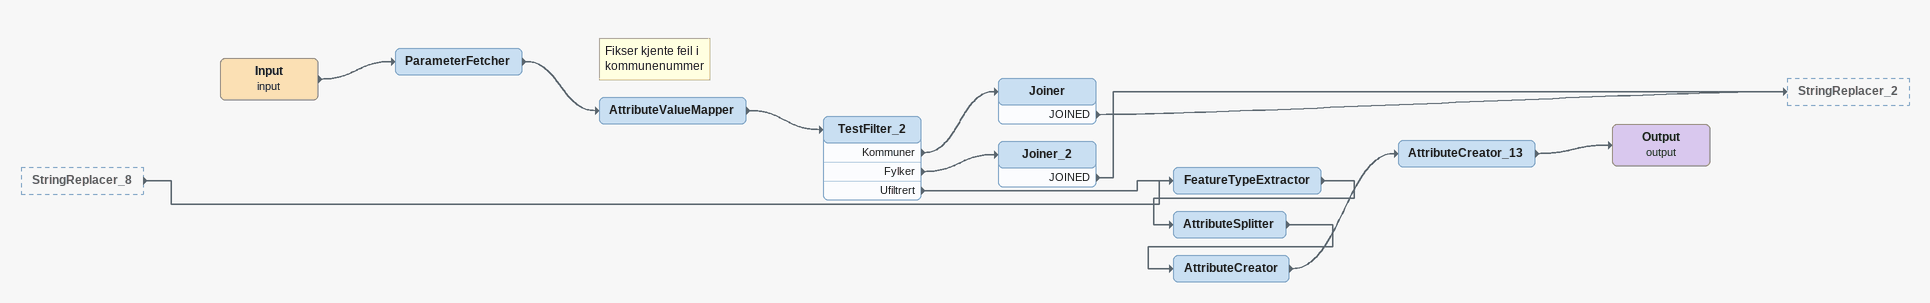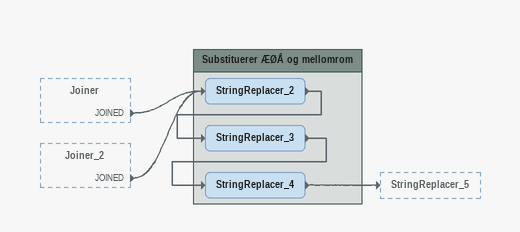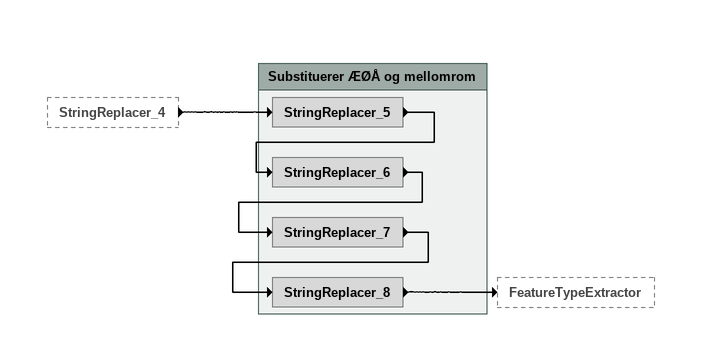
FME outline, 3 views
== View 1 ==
StringReplacer_8 [outside]
    -> FeatureTypeExtractor
Input (input)
    -> ParameterFetcher
ParameterFetcher
    -> AttributeValueMapper
Note: Fikser kjente feil i kommunenummer
AttributeValueMapper
    -> TestFilter_2
TestFilter_2
    Kommuner -> Joiner
    Fylker -> Joiner_2
    Ufiltrert -> FeatureTypeExtractor
Joiner
    JOINED -> StringReplacer_2
Joiner_2
    JOINED -> StringReplacer_2
FeatureTypeExtractor
    -> AttributeSplitter
AttributeSplitter
    -> AttributeCreator
AttributeCreator
    -> AttributeCreator_13
AttributeCreator_13
    -> Output (output)
Output (output)

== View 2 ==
Joiner [outside]
    JOINED -> StringReplacer_2
Joiner_2 [outside]
    JOINED -> StringReplacer_2

Bookmark: Substituerer ÆØÅ og mellomrom
StringReplacer_2
    -> StringReplacer_3
StringReplacer_3
    -> StringReplacer_4
StringReplacer_4
    -> StringReplacer_5

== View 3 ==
StringReplacer_4 [outside]
    -> StringReplacer_5

Bookmark: Substituerer ÆØÅ og mellomrom
StringReplacer_5
    -> StringReplacer_6
StringReplacer_6
    -> StringReplacer_7
StringReplacer_7
    -> StringReplacer_8
StringReplacer_8
    -> FeatureTypeExtractor
